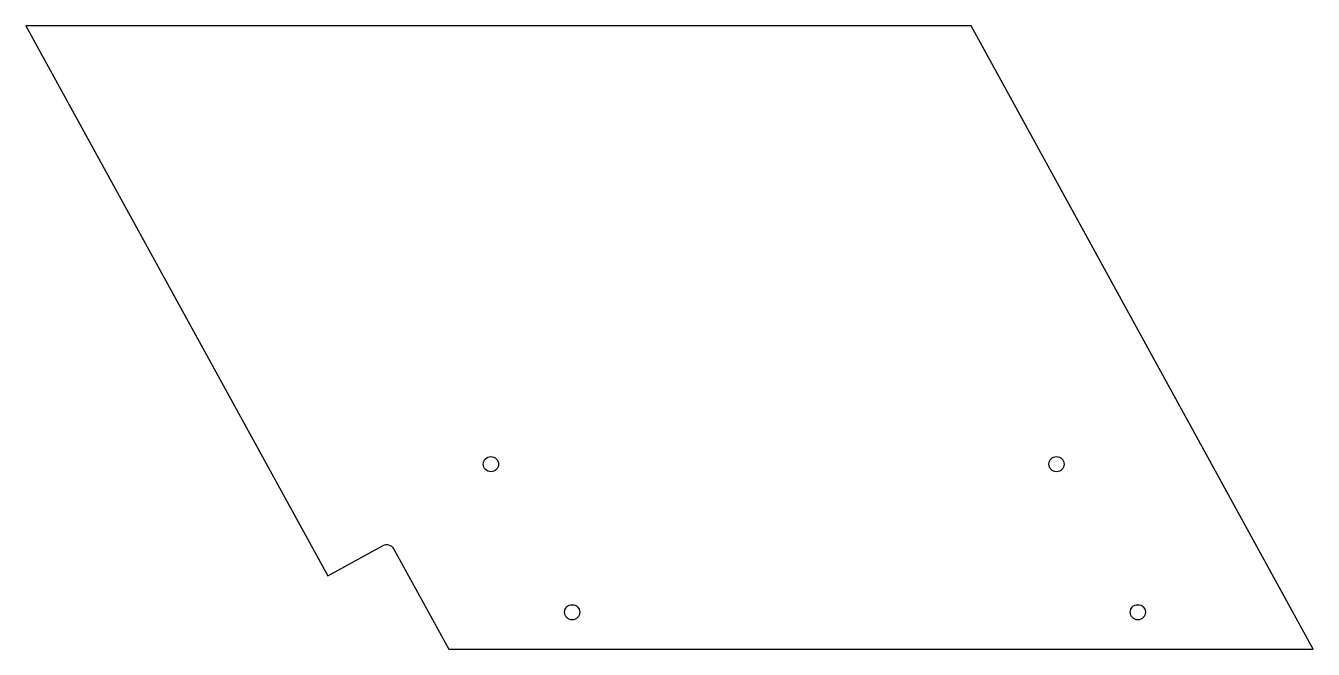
# Model space of a CAD drawing. Header units: metres. Extents: x 5176 to 6700, y 2449 to 3187.
import ezdxf

# ---------------------------------------------------------------- set-up
doc = ezdxf.new("R2010")
doc.units = ezdxf.units.M

msp = doc.modelspace()

# ---------------------------------------------------------------- linework, layer by layer
for p, q in [((6294.5, 3187.4), (5175.6, 3187.4)), ((5175.6, 3187.4), (5533, 2535.8)), ((6699.6, 2448.8), (6294.5, 3187.4)), ((5533, 2535.8), (5597.9, 2571.4)), ((5611.4, 2567.4), (5676.5, 2448.8)), ((5676.5, 2448.8), (6699.6, 2448.8))]:
    msp.add_line(p, q)
for centre in [(5726.2, 2668), (6395.7, 2668), (5822.4, 2492.6), (6491.9, 2492.6)]:
    msp.add_circle(centre, 9)
msp.add_arc((5602.7, 2562.6), 10, 28.7471, 118.7471)

doc.saveas('drawing.dxf')
